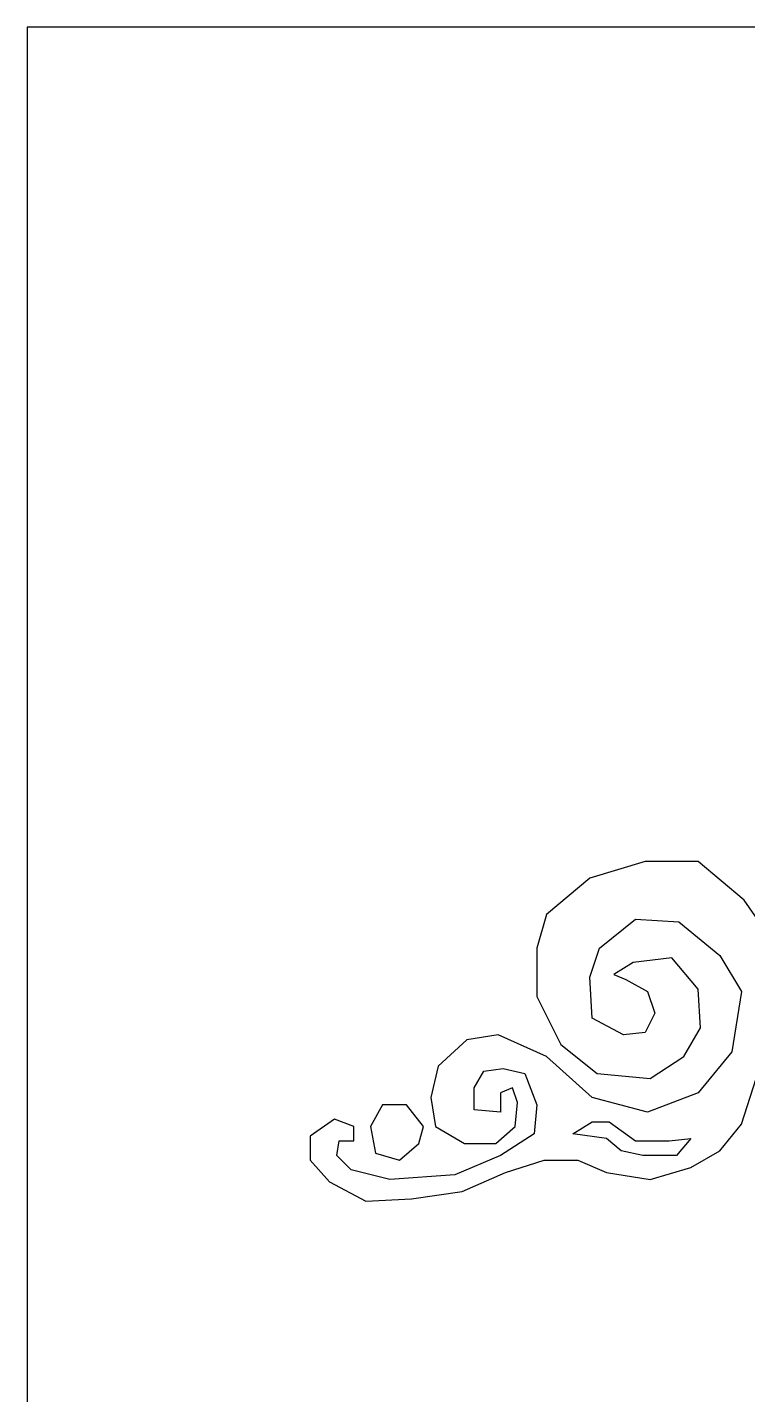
# Model space of a CAD drawing. Header units: millimetres. Extents: x -3732 to 9738, y -2708 to 6729.
# Drawn here: x -3732 to -3110, y 5550 to 6729 of the extents above; entities that cross this region are included whole.
import ezdxf
from ezdxf.enums import TextEntityAlignment as Align

# ---------------------------------------------------------------- set-up
doc = ezdxf.new("R2010")
doc.units = ezdxf.units.MM
doc.styles.add('宋体', font='')
doc.styles.get('宋体').set_extended_font_data('SimSun')

# ---------------------------------------------------------------- blocks, each defined once
blk = doc.blocks.new('ORDER_FORM')
at = {"color": 0, "ltscale": 10}
blk.add_lwpolyline([(0, 0), (13469.4, 0), (13469.4, 9437.9), (0, 9437.9)], close=True, dxfattribs=at)
at = {"color": 0}
for points in [[(533.3, 8718.2), (533.3, 8718.2), (485.5, 8703.7), (485.5, 8703.7)], [(579.1, 8718.2), (579.1, 8718.2), (533.3, 8718.2), (533.3, 8718.2)], [(618.6, 8684.9), (618.6, 8684.9), (579.1, 8718.2), (579.1, 8718.2)], [(485.5, 8703.7), (485.5, 8703.7), (448, 8672.5), (448, 8672.5)], [(656, 8630.9), (656, 8630.9), (618.6, 8684.9), (618.6, 8684.9)], [(448, 8672.5), (448, 8672.5), (439.7, 8643.3), (439.7, 8643.3)], [(493.8, 8643.3), (493.8, 8643.3), (525, 8668.3), (525, 8668.3)], [(525, 8668.3), (525, 8668.3), (562.4, 8666.2), (562.4, 8666.2)], [(562.4, 8666.2), (562.4, 8666.2), (597.8, 8637.1), (597.8, 8637.1)], [(439.7, 8643.3), (439.7, 8643.3), (439.7, 8601.7), (439.7, 8601.7)], [(485.5, 8618.4), (485.5, 8618.4), (493.8, 8643.3), (493.8, 8643.3)], [(597.8, 8637.1), (597.8, 8637.1), (616.5, 8605.9), (616.5, 8605.9)], [(522.9, 8630.9), (522.9, 8630.9), (506.3, 8620.5), (506.3, 8620.5)], [(556.2, 8635), (556.2, 8635), (522.9, 8630.9), (522.9, 8630.9)], [(579.1, 8608), (579.1, 8608), (556.2, 8635), (556.2, 8635)], [(487.6, 8583), (487.6, 8583), (485.5, 8618.4), (485.5, 8618.4)], [(506.3, 8620.5), (506.3, 8620.5), (516.7, 8616.3), (516.7, 8616.3)], [(516.7, 8616.3), (516.7, 8616.3), (535.4, 8605.9), (535.4, 8605.9)], [(439.7, 8601.7), (439.7, 8601.7), (460.5, 8560.2), (460.5, 8560.2)], [(535.4, 8605.9), (535.4, 8605.9), (541.6, 8587.2), (541.6, 8587.2)], [(581.1, 8574.7), (581.1, 8574.7), (579.1, 8608), (579.1, 8608)], [(616.5, 8605.9), (616.5, 8605.9), (608.2, 8553.9), (608.2, 8553.9)], [(514.6, 8568.5), (514.6, 8568.5), (487.6, 8583), (487.6, 8583)], [(541.6, 8587.2), (541.6, 8587.2), (533.3, 8570.5), (533.3, 8570.5)], [(406.4, 8568.5), (406.4, 8568.5), (379.4, 8564.3), (379.4, 8564.3)], [(448, 8549.8), (448, 8549.8), (406.4, 8568.5), (406.4, 8568.5)], [(533.3, 8570.5), (533.3, 8570.5), (514.6, 8568.5), (514.6, 8568.5)], [(566.6, 8549.8), (566.6, 8549.8), (581.1, 8574.7), (581.1, 8574.7)], [(379.4, 8564.3), (379.4, 8564.3), (354.5, 8541.4), (354.5, 8541.4)], [(460.5, 8560.2), (460.5, 8560.2), (491.7, 8535.2), (491.7, 8535.2)], [(608.2, 8553.9), (608.2, 8553.9), (579.1, 8518.6), (579.1, 8518.6)], [(354.5, 8541.4), (354.5, 8541.4), (348.2, 8514.4), (348.2, 8514.4)], [(487.6, 8514.4), (487.6, 8514.4), (448, 8549.8), (448, 8549.8)], [(537.5, 8531), (537.5, 8531), (566.6, 8549.8), (566.6, 8549.8)], [(385.6, 8522.7), (385.6, 8522.7), (394, 8537.3), (394, 8537.3)], [(394, 8537.3), (394, 8537.3), (410.6, 8539.4), (410.6, 8539.4)], [(410.6, 8539.4), (410.6, 8539.4), (429.3, 8535.2), (429.3, 8535.2)], [(429.3, 8535.2), (429.3, 8535.2), (439.7, 8508.2), (439.7, 8508.2)], [(491.7, 8535.2), (491.7, 8535.2), (537.5, 8531), (537.5, 8531)], [(616.5, 8491.5), (616.5, 8491.5), (629, 8531), (629, 8531)], [(385.6, 8504), (385.6, 8504), (385.6, 8522.7), (385.6, 8522.7)], [(418.9, 8522.7), (418.9, 8522.7), (408.5, 8518.6), (408.5, 8518.6)], [(408.5, 8518.6), (408.5, 8518.6), (408.5, 8501.9), (408.5, 8501.9)], [(423.1, 8510.2), (423.1, 8510.2), (418.9, 8522.7), (418.9, 8522.7)], [(579.1, 8518.6), (579.1, 8518.6), (535.4, 8501.9), (535.4, 8501.9)], [(306.6, 8508.2), (306.6, 8508.2), (296.2, 8489.4), (296.2, 8489.4)], [(327.4, 8508.2), (327.4, 8508.2), (306.6, 8508.2), (306.6, 8508.2)], [(342, 8489.4), (342, 8489.4), (327.4, 8508.2), (327.4, 8508.2)], [(348.2, 8514.4), (348.2, 8514.4), (352.4, 8489.4), (352.4, 8489.4)], [(421, 8489.4), (421, 8489.4), (423.1, 8510.2), (423.1, 8510.2)], [(439.7, 8508.2), (439.7, 8508.2), (437.6, 8483.2), (437.6, 8483.2)], [(535.4, 8501.9), (535.4, 8501.9), (487.6, 8514.4), (487.6, 8514.4)], [(265, 8495.7), (265, 8495.7), (244.2, 8481.1), (244.2, 8481.1)], [(281.7, 8489.4), (281.7, 8489.4), (265, 8495.7), (265, 8495.7)], [(408.5, 8501.9), (408.5, 8501.9), (385.6, 8504), (385.6, 8504)], [(281.7, 8477), (281.7, 8477), (281.7, 8489.4), (281.7, 8489.4)], [(296.2, 8489.4), (296.2, 8489.4), (300.4, 8466.6), (300.4, 8466.6)], [(337.8, 8474.9), (337.8, 8474.9), (342, 8489.4), (342, 8489.4)], [(352.4, 8489.4), (352.4, 8489.4), (377.3, 8474.9), (377.3, 8474.9)], [(404.4, 8474.9), (404.4, 8474.9), (421, 8489.4), (421, 8489.4)], [(437.6, 8483.2), (437.6, 8483.2), (408.5, 8464.5), (408.5, 8464.5)], [(470.9, 8483.2), (470.9, 8483.2), (487.6, 8493.6), (487.6, 8493.6)], [(500, 8479), (500, 8479), (470.9, 8483.2), (470.9, 8483.2)], [(487.6, 8493.6), (487.6, 8493.6), (502.1, 8493.6), (502.1, 8493.6)], [(502.1, 8493.6), (502.1, 8493.6), (525, 8477), (525, 8477)], [(597.8, 8468.6), (597.8, 8468.6), (616.5, 8491.5), (616.5, 8491.5)], [(244.2, 8481.1), (244.2, 8481.1), (244.2, 8460.3), (244.2, 8460.3)], [(267.1, 8464.5), (267.1, 8464.5), (269.2, 8477), (269.2, 8477)], [(269.2, 8477), (269.2, 8477), (281.7, 8477), (281.7, 8477)], [(321.2, 8460.3), (321.2, 8460.3), (337.8, 8474.9), (337.8, 8474.9)], [(377.3, 8474.9), (377.3, 8474.9), (404.4, 8474.9), (404.4, 8474.9)], [(512.5, 8468.6), (512.5, 8468.6), (500, 8479), (500, 8479)], [(525, 8477), (525, 8477), (554.1, 8477), (554.1, 8477)], [(554.1, 8477), (554.1, 8477), (572.8, 8479), (572.8, 8479)], [(572.8, 8479), (572.8, 8479), (560.3, 8464.5), (560.3, 8464.5)], [(244.2, 8460.3), (244.2, 8460.3), (260.9, 8441.6), (260.9, 8441.6)], [(279.6, 8452), (279.6, 8452), (267.1, 8464.5), (267.1, 8464.5)], [(300.4, 8466.6), (300.4, 8466.6), (321.2, 8460.3), (321.2, 8460.3)], [(408.5, 8464.5), (408.5, 8464.5), (369, 8447.8), (369, 8447.8)], [(412.7, 8449.9), (412.7, 8449.9), (446, 8460.3), (446, 8460.3)], [(446, 8460.3), (446, 8460.3), (475.1, 8460.3), (475.1, 8460.3)], [(475.1, 8460.3), (475.1, 8460.3), (500, 8449.9), (500, 8449.9)], [(531.2, 8464.5), (531.2, 8464.5), (512.5, 8468.6), (512.5, 8468.6)], [(560.3, 8464.5), (560.3, 8464.5), (531.2, 8464.5), (531.2, 8464.5)], [(572.8, 8454.1), (572.8, 8454.1), (597.8, 8468.6), (597.8, 8468.6)], [(312.9, 8443.7), (312.9, 8443.7), (279.6, 8452), (279.6, 8452)], [(369, 8447.8), (369, 8447.8), (312.9, 8443.7), (312.9, 8443.7)], [(375.2, 8433.3), (375.2, 8433.3), (412.7, 8449.9), (412.7, 8449.9)], [(500, 8449.9), (500, 8449.9), (537.5, 8443.7), (537.5, 8443.7)], [(537.5, 8443.7), (537.5, 8443.7), (572.8, 8454.1), (572.8, 8454.1)], [(260.9, 8441.6), (260.9, 8441.6), (292.1, 8425), (292.1, 8425)], [(292.1, 8425), (292.1, 8425), (331.6, 8427.1), (331.6, 8427.1)], [(331.6, 8427.1), (331.6, 8427.1), (375.2, 8433.3), (375.2, 8433.3)]]:
    blk.add_open_spline(points, degree=3, dxfattribs=at)
at = {"color": 0, "ltscale": 2, "style": '宋体'}
for tag, p, height in [('DHDW', (4659.3, 8462.2), 152.1), ('ZZCL', (7734.1, 8482.2), 121.7), ('DHRQ', (10470.5, 8477.1), 121.7), ('ZMKS', (12413.6, 8462.7), 136.9), ('GDMC', (4659.3, 8104.2), 152.1), ('DDH', (8275.6, 8111), 152.1), ('FMKS', (12413.6, 8104.9), 136.9), ('MX', (12413.6, 7746.7), 136.9), ('SL', (12413.6, 7388.2), 136.9), ('YS', (12428.1, 7042.4), 129.3), ('KX_LEFT', (12657.9, 6672.9), 129.3), ('KX_RIGHT', (13219.6, 6672.9), 129.3), ('WK', (12657.9, 6314.2), 129.3), ('NK', (13219.6, 6314.2), 129.3), ('ZMLS', (12406.4, 5962.6), 121.7), ('FMLS', (12407.4, 5606.7), 121.7), ('ST', (12407.7, 5249.5), 152.1), ('HYYS', (12407.7, 4875.3), 152.1), ('HYSL', (12407.7, 4533.9), 152.1), ('QC_GLASS', (12685.5, 4159.7), 129.3), ('QC_SEAL', (13247.1, 4159.7), 129.3), ('LZ_YES', (12595.1, 3801.9), 129.3), ('LZ_NO', (13154, 3801.9), 129.3), ('MM_YES', (12595.1, 3444.1), 129.3), ('MM_NO', (13154, 3444.1), 129.3), ('OUTER', (12595.1, 3086.3), 129.3), ('INNER', (13154, 3086.3), 129.3), ('QH', (12407.7, 2387), 152.1), ('GDK', (12685.9, 2059.6), 129.3), ('DXK', (12914.8, 2076.1), 98), ('GXK', (13315, 2075.7), 98), ('PDK', (12685.1, 1708.8), 129.3), ('PXK', (12913.9, 1725.3), 98), ('MSHD', (12407.7, 1378.6), 152.1), ('BZ_QB', (12662.7, 1012.1), 129.3), ('BZ_MX', (13230.8, 1012.1), 129.3), ('HHXD', (1009.3, 108.1), 152.1)]:
    blk.add_attdef(tag, p, '', height=height, dxfattribs=at)
blk.add_attdef('BZ', text='', height=157, dxfattribs=at).set_placement((3570.5, 7874.7), align=Align.TOP_LEFT)

msp = doc.modelspace()

# ---------------------------------------------------------------- block references
msp.add_blockref('ORDER_FORM', (-3731.9, -2708.4))

doc.saveas('drawing.dxf')
